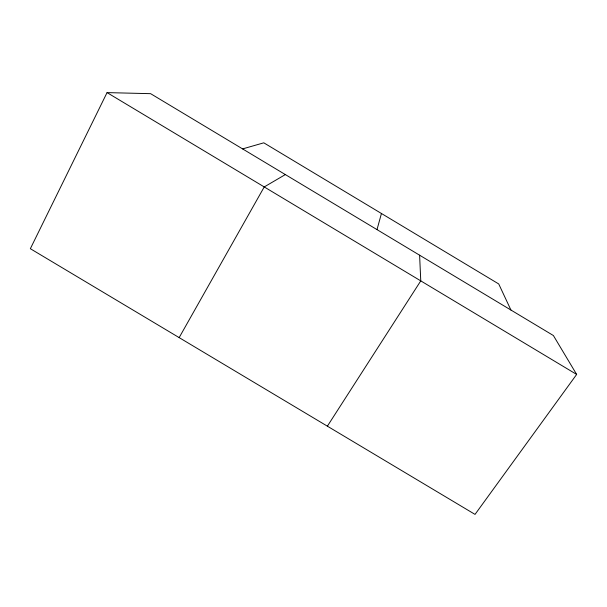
<?xml version="1.0" encoding="UTF-8"?>
<svg xmlns="http://www.w3.org/2000/svg" width="607" height="607" viewBox="0 0 607 607"><rect width="100%" height="100%" fill="white"/><g stroke="black" fill="none" stroke-linecap="round" stroke-linejoin="round"><path stroke-width="0.91" d="M377.008 229.613L381.439 213.497M107.06 92.605L30.35 248.703L475.031 514.395L576.65 374.428L553.387 335.527L150.619 93.675L107.06 92.605L576.65 374.428M179.156 337.613L264.235 186.933L285.351 174.573M327.378 426.182L420.765 280.874L419.604 255.19M242.603 148.905L263.795 142.82L498.719 283.947L510.935 310.033"/></g></svg>
